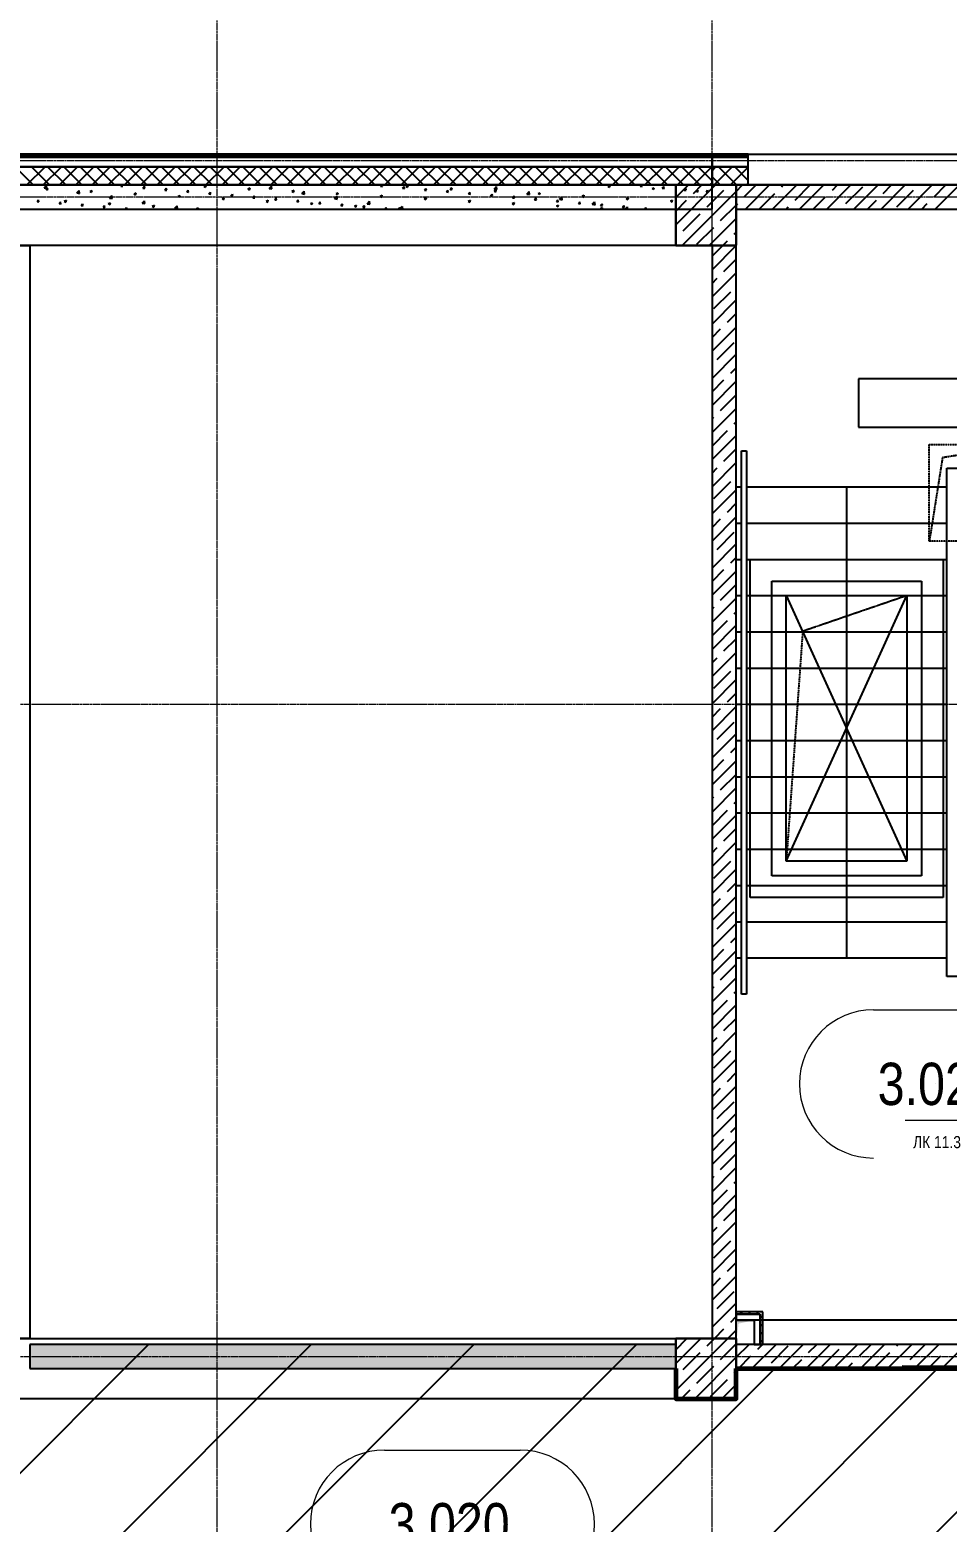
# Model space of a CAD drawing. Header units: millimetres. Extents: x 538266 to 1167394, y 114608 to 637157.
# Drawn here: x 1064984 to 1072582, y 586297 to 598654 of the extents above; entities that cross this region are included whole.
import ezdxf
from ezdxf.enums import TextEntityAlignment as Align

# ---------------------------------------------------------------- set-up
doc = ezdxf.new("R2010")
doc.units = ezdxf.units.MM
for name, pattern in [('CENTER2', [28.575, 19.05, -3.175, 3.175, -3.175]), ('DASHED', [19.05, 12.7, -6.35]), ('HIDDEN', [9.525, 6.35, -3.175]), ('HIDDEN2', [4.7625, 3.175, -1.5875])]:
    doc.linetypes.add(name, pattern=pattern)
doc.layers.get('Defpoints').update_dxf_attribs({"color": 140})
for name, color, linetype, lineweight in [('0) шт стен 3 эт', 150, 'Continuous', 60), ('A-Wall-Open', 31, 'Continuous', 5), ('АР_Area', 5, 'Continuous', 5), ('АР_Колонны', 70, 'Continuous', 30), ('АР_Стены ГКЛ', 1, 'Continuous', 15), ('АР_Стены ЖБ', 7, 'Continuous', 35), ('АР_Стены ПЕНОблок', 52, 'Continuous', 20), ('АР_Тонкая', 254, 'Continuous', 5), ('АР_Утеплитель', 31, 'Continuous', 0), ('АР_Ф_ЛК', 7, 'Continuous', 5), ('АР_Штриховка', 8, 'Continuous', 0)]:
    doc.layers.add(name, color=color, linetype=linetype, lineweight=lineweight)
doc.layers.add('АР_Делит', color=120, linetype='Continuous', lineweight=0, plot=False)
doc.layers.add('КР_Балки-0.5', color=60, linetype='Continuous', lineweight=50, plot=False)
doc.layers.add('РД_Оси_100', color=7, linetype='Continuous', lineweight=0, true_color=0x525252)
doc.layers.add('ФВ-5', color=7, linetype='Continuous')
doc.styles.add('style1', font='ARIALN.TTF')

# ---------------------------------------------------------------- blocks, each defined once
blk = doc.blocks.new('СОШ_2200_АР_ОСИ_М100_28.05.24')
at = {"layer": 'АР_Делит', "color": 251, "linetype": 'DASHED', "true_color": 0x636466}
blk.add_lwpolyline([(-355, 13145), (-355, 100855), (37145, 100855), (37145, 129155), (72745, 129155), (72745, 135155), (114955, 135155), (114955, -355)], dxfattribs=at)
at = {"layer": 'РД_Оси_100', "color": 251, "linetype": 'CENTER2', "true_color": 0x636466}
for p, q in [((20100, -6155), (20100, 139938.679)), ((24200, -6155), (24200, 139938.679)), ((-5954.958, 96300), (119910, 96300)), ((-5954.958, 90900), (119910, 90900))]:
    blk.add_line(p, q, dxfattribs=at)
for points in [[(119910, 100950), (119410, 100800), (-5454.958, 100800), (-5954.958, 100950)], [(119910, 100350), (119410, 100500), (-5454.958, 100500), (-5954.958, 100350)]]:
    blk.add_lwpolyline(points, dxfattribs=at)
blk = doc.blocks.new('MOK-МаркаПом_овал_ареал')
for p, q in [((-5.36, 6.14), (5.89, 6.14)), ((-2.75, -3), (2.75, -3))]:
    blk.add_line(p, q)
for centre, radius, start, end in [((-5.36, 0), 6.14, 90, 270), ((5.89, 0), 6.14, 270, 90), ((-7.41, 0), 7.16, 0, 0.001)]:
    blk.add_arc(centre, radius, start, end)
at = {"color": 0, "style": 'style1'}
blk.add_attdef('АР-ПОМЕЩЕНИЕ:НОМЕР', text='', height=3, dxfattribs=at).set_placement((0.26, 0), align=Align.MIDDLE)
at = {"layer": 'Defpoints', "color": 2, "style": 'style1'}
blk.add_attdef('АР-ПОМЕЩЕНИЕ:НАИМЕНОВАНИЕ', text='', height=1, dxfattribs=at).set_placement((-0.09, -4.81), align=Align.MIDDLE)
blk = doc.blocks.new('3_этаж1')
at = {"layer": 'АР_Стены ГКЛ', "linetype": 'Continuous', "lineweight": 25, "true_color": 0x000000}
h = blk.add_hatch(dxfattribs=at)
h.set_pattern_fill('ANSI31', color=18, scale=15, style=0)
h.set_pattern_definition([(45, (480135.397, 374055.493), (-33.6759605, 33.6759605), [])])
h.paths.add_polyline_path([(708784, 588039), (708784, 588019), (708984, 588019), (709004, 588039)], flags=0)
h = blk.add_hatch(dxfattribs=at)
h.set_pattern_fill('ANSI31', color=18, scale=15, angle=-360, style=0)
h.set_pattern_definition([(45, (480135.397, 374055.493), (-33.6759605, 33.6759605), [])])
h.paths.add_polyline_path([(709004, 588039), (708984, 588019), (708984, 587769), (709004, 587769)], flags=0)
at = {"layer": 'АР_Штриховка', "linetype": 'Continuous', "lineweight": 25, "true_color": 0x000000}
h = blk.add_hatch(dxfattribs=at)
h.set_pattern_fill('_U', color=18, angle=-360, style=0, pattern_type=0)
h.set_pattern_definition([(1.07e-06, (480135.3992, 374055.4906), (-1.86e-08, 1), [])])
h.paths.add_polyline_path([(708584, 597624), (708584, 597599), (708884, 597599), (708884, 597624)], flags=0)
h.paths.add_polyline_path([(712684, 597624), (712684, 597599), (712984, 597599), (712984, 597624)], flags=0)
h = blk.add_hatch(dxfattribs=at)
h.set_pattern_fill('ANSI37', color=18, scale=30, angle=-360, style=0)
h.set_pattern_definition([(45, (480135.4, 374055.49), (-67.351922, 67.35192), []), (135, (480135.4, 374055.49), (-67.35192, -67.351922), [])])
h.paths.add_polyline_path([(708584, 597519), (708584, 597369), (708884, 597369), (708884, 597519)], flags=0)
h.paths.add_polyline_path([(712684, 597519), (712684, 597369), (712984, 597369), (712984, 597519)], flags=0)
h = blk.add_hatch(dxfattribs=at)
h.set_pattern_fill('AR-CONC', color=18, angle=45, style=0)
h.set_pattern_definition([(95, (480135.4, 374055.5), (140.09465, 117.55338), [19.05, -209.55]), (40, (480135.4, 374055.5), (-160.01845, 110.17673), [15.24, -167.64058]), (145.451445, (480147.07, 374065.29), (-19.9238, 227.7301), [16.19001, -178.09024]), (91.1842, (480099.48, 374091.41), (221.41024, 161.95341), [28.575, -314.325]), (141.63556, (480117.93, 374104.9), (-7.08662, 342.82676), [24.28502, -267.1356]), (36.18415, (480099.48, 374091.4), (-7.08662, 342.82676), [22.85997, -251.45973]), (66, (480126.42, 374100.4), (179.51998, 34.89515), [19.05, -209.55]), (11, (480126.42, 374100.4), (-86.53993, 173.94119), [15.24, -167.64]), (116.451445, (480141.38, 374103.3), (92.98005, 208.83634), [16.19001, -178.08994]), (82.5, (480135.4, 374055.49), (-57.605469, 61.973414), [0, -165.608, 0, -170.18, 0, -168.275]), (52.5, (480135.4, 374055.49), (-23.589727, 118.087), [0, -97.028, 0, -161.798, 0, -64.135]), (12.5, (480095.345, 374015.44), (99.927863, 91.826196), [0, -63.5, 0, -198.12, 0, -262.89]), (2.5, (480077.38, 373997.48), (86.763904, 122.722393), [0, -82.55, 0, -131.572, 0, -186.69])])
h.paths.add_polyline_path([(708284, 587569), (708284, 587769), (702934, 587769), (702934, 587569)], flags=0)
at = {"color": 18, "lineweight": 25, "true_color": 0x000000}
for p, q in [((710797, 595763), (709797, 595763)), ((709797, 595763), (709797, 595363)), ((709797, 595363), (710797, 595363)), ((708829, 590669), (708829, 595169)), ((708829, 595169), (708869, 595169)), ((708829, 590669), (708829, 595169)), ((708829, 595169), (708869, 595169)), ((708869, 595169), (708869, 594869)), ((708869, 595169), (708869, 594869)), ((708869, 594869), (708869, 590669)), ((708869, 594869), (708869, 590669)), ((708899, 591469), (708899, 594269)), ((708899, 594269), (710499, 594269)), ((708899, 591469), (708899, 594269)), ((708899, 594269), (710499, 594269)), ((710499, 594269), (710499, 591469)), ((710499, 594269), (710499, 591469)), ((709079, 591649), (709079, 594089)), ((709079, 594089), (710319, 594089)), ((709079, 591649), (709079, 594089)), ((709079, 594089), (710319, 594089)), ((710319, 594089), (710319, 591649)), ((710319, 594089), (710319, 591649)), ((709199, 591769), (709199, 593969)), ((709199, 593969), (710199, 593969)), ((709199, 591769), (710199, 593969)), ((709199, 593969), (710199, 591769)), ((709199, 591769), (709199, 593969)), ((709199, 593969), (710199, 593969)), ((709199, 591769), (710199, 593969)), ((709199, 593969), (710199, 591769)), ((710199, 593969), (710199, 591769)), ((710199, 593969), (710199, 591769)), ((710199, 591769), (709199, 591769)), ((710199, 591769), (709199, 591769)), ((710319, 591649), (709079, 591649)), ((710319, 591649), (709079, 591649)), ((710499, 591469), (708899, 591469)), ((710499, 591469), (708899, 591469)), ((708869, 590669), (708829, 590669)), ((708869, 590669), (708829, 590669))]:
    blk.add_line(p, q, dxfattribs=at)
at = {"color": 18, "linetype": 'HIDDEN', "lineweight": 25, "ltscale": 0.07, "true_color": 0x000000}
for p, q in [((710384, 595219), (711184, 595219)), ((710384, 594419), (710384, 595219)), ((710384, 595219), (711184, 595219)), ((710384, 594419), (710384, 595219)), ((711184, 595219), (710493, 595111)), ((711184, 595219), (710493, 595111)), ((710493, 595111), (710384, 594419)), ((710493, 595111), (710384, 594419)), ((711184, 594419), (710384, 594419)), ((711184, 594419), (710384, 594419)), ((709199, 593969), (710199, 593969)), ((709199, 591769), (709199, 593969)), ((709199, 593969), (710199, 593969)), ((709199, 591769), (709199, 593969)), ((710199, 593969), (709335, 593673)), ((710199, 593969), (709335, 593673)), ((710199, 593969), (710199, 591769)), ((710199, 593969), (710199, 591769)), ((709335, 593673), (709199, 591769)), ((709335, 593673), (709199, 591769)), ((710199, 591769), (709199, 591769)), ((710199, 591769), (709199, 591769))]:
    blk.add_line(p, q, dxfattribs=at)
at = {"color": 18, "linetype": 'Continuous', "lineweight": 25, "true_color": 0x000000}
for p, q in [((708784, 587769), (708784, 587969)), ((708784, 587969), (708934, 587969)), ((708784, 587769), (708784, 587969)), ((708784, 587969), (708934, 587969)), ((708934, 587969), (708934, 587769)), ((708934, 587969), (708934, 587769)), ((708934, 587769), (708784, 587769)), ((708934, 587769), (708784, 587769))]:
    blk.add_line(p, q, dxfattribs=at)
blk.add_solid([(708784, 587769), (708784, 587969), (708804, 587941), (708934, 587969)], dxfattribs=at)
blk.add_solid([(708784, 587769), (708784, 587969), (708804, 587941), (708934, 587969)], dxfattribs=at)
at = {"layer": 'A-Wall-Open', "color": 18, "linetype": 'Continuous', "lineweight": 25, "true_color": 0x000000}
for p, q in [((708884, 597624), (712684, 597624)), ((708884, 597369), (712684, 597369))]:
    blk.add_line(p, q, dxfattribs=at)
at = {"layer": 'АР_Делит', "color": 18, "lineweight": 25, "true_color": 0x000000}
for p, q in [((708784, 587969), (708784, 597369)), ((708784, 597369), (712784, 597369)), ((708784, 587969), (708784, 597369)), ((708784, 597369), (712784, 597369)), ((712784, 587969), (708784, 587969)), ((712784, 587969), (708784, 587969))]:
    blk.add_line(p, q, dxfattribs=at)
at = {"layer": 'АР_Колонны', "color": 18, "linetype": 'HIDDEN2', "lineweight": 25, "true_color": 0x000000}
for p, q in [((708284, 597369), (708784, 597369)), ((708284, 596869), (708284, 597369)), ((708784, 597369), (708784, 596869)), ((708784, 596869), (708284, 596869)), ((708284, 587819), (708784, 587819)), ((708284, 587319), (708284, 587819)), ((708784, 587819), (708784, 587319)), ((708784, 587319), (708284, 587319))]:
    blk.add_line(p, q, dxfattribs=at)
at = {"layer": 'АР_Колонны', "color": 18, "linetype": 'Continuous', "lineweight": 25, "true_color": 0x000000}
for p, q in [((708784, 597369), (708284, 597369)), ((708284, 597369), (708284, 596869)), ((708784, 597369), (708284, 597369)), ((708284, 597369), (708284, 596869)), ((708784, 596869), (708784, 597369)), ((708784, 596869), (708784, 597369)), ((708284, 596869), (708784, 596869)), ((708284, 596869), (708784, 596869)), ((708784, 587819), (708284, 587819)), ((708284, 587819), (708284, 587319)), ((708784, 587819), (708284, 587819)), ((708284, 587819), (708284, 587319)), ((708784, 587319), (708784, 587819)), ((708784, 587319), (708784, 587819)), ((708284, 587319), (708784, 587319)), ((708284, 587319), (708784, 587319))]:
    blk.add_line(p, q, dxfattribs=at)
at = {"layer": 'АР_Стены ГКЛ', "color": 18, "linetype": 'Continuous', "lineweight": 25, "true_color": 0x000000}
for p, q in [((708784, 588039), (708784, 588019)), ((709004, 588039), (708784, 588039)), ((708784, 588019), (708784, 587969)), ((708984, 588019), (708784, 588019)), ((708784, 588019), (708984, 588019)), ((708784, 587969), (708934, 587969)), ((708934, 587969), (708934, 587769)), ((708984, 587769), (708984, 588019)), ((708984, 588019), (708984, 587769)), ((709004, 587769), (709004, 588039)), ((708934, 587769), (708984, 587769)), ((708984, 587769), (709004, 587769))]:
    blk.add_line(p, q, dxfattribs=at)
at = {"layer": 'АР_Стены ЖБ', "color": 18, "linetype": 'Continuous', "lineweight": 25, "true_color": 0x000000}
for p, q in [((708784, 597369), (708284, 597369)), ((708284, 597369), (708284, 596869)), ((708784, 597369), (708784, 597169)), ((712984, 597369), (708784, 597369)), ((708784, 596869), (708784, 597369)), ((708784, 597169), (712784, 597169)), ((708284, 596869), (708784, 596869)), ((708784, 596869), (708584, 596869)), ((708584, 596869), (708584, 587819)), ((708784, 587819), (708784, 596869)), ((708784, 587819), (708284, 587819)), ((708284, 587819), (708284, 587319)), ((708584, 587819), (708784, 587819)), ((708784, 587319), (708784, 587819)), ((712784, 587769), (708784, 587769)), ((708784, 587769), (708784, 587569)), ((708784, 587569), (712784, 587569)), ((708284, 587319), (708784, 587319))]:
    blk.add_line(p, q, dxfattribs=at)
at = {"layer": 'АР_Стены ПЕНОблок', "color": 18, "linetype": 'Continuous', "lineweight": 25, "true_color": 0x000000}
for p, q in [((708584, 597369), (688684, 597369)), ((708584, 597169), (708584, 597369)), ((688684, 597169), (708584, 597169)), ((708284, 587769), (702934, 587769)), ((702934, 587769), (702934, 587569)), ((708284, 587569), (708284, 587769)), ((702934, 587569), (708284, 587569))]:
    blk.add_line(p, q, dxfattribs=at)
at = {"layer": 'АР_Тонкая', "color": 18, "linetype": 'Continuous', "lineweight": 25, "true_color": 0x000000}
for p, q in [((708584, 597624), (688684, 597624)), ((708584, 597599), (688684, 597599)), ((688684, 597599), (708584, 597599)), ((708584, 597599), (708584, 597624)), ((708584, 597624), (708584, 597599)), ((708884, 597624), (708584, 597624)), ((708584, 597519), (708584, 597599)), ((708584, 597599), (708584, 597519)), ((708884, 597599), (708584, 597599)), ((708584, 597599), (708884, 597599)), ((708884, 597599), (708884, 597624)), ((708884, 597519), (708884, 597599)), ((688684, 597519), (708584, 597519)), ((708584, 597519), (708884, 597519))]:
    blk.add_line(p, q, dxfattribs=at)
at = {"layer": 'АР_Утеплитель', "color": 18, "linetype": 'Continuous', "lineweight": 25, "true_color": 0x000000}
for p, q in [((708584, 597519), (688684, 597519)), ((708584, 597369), (708584, 597519)), ((708584, 597519), (708584, 597369)), ((708884, 597519), (708584, 597519)), ((708884, 597369), (708884, 597519)), ((688684, 597369), (708584, 597369)), ((708584, 597369), (708884, 597369))]:
    blk.add_line(p, q, dxfattribs=at)
at = {"layer": 'АР_Ф_ЛК', "color": 18, "lineweight": 25, "true_color": 0x000000}
for p, q in [((710529, 590814), (710529, 595024)), ((710529, 595024), (711039, 595024)), ((708784, 594869), (708829, 594869)), ((708869, 594869), (710529, 594869)), ((709699, 594869), (709699, 594402)), ((708784, 594569), (708829, 594569)), ((708869, 594569), (710529, 594569)), ((709699, 594402), (709699, 590969)), ((708784, 594269), (708829, 594269)), ((708869, 594269), (710529, 594269)), ((708784, 593969), (708829, 593969)), ((708869, 593969), (710529, 593969)), ((708784, 593669), (708829, 593669)), ((708869, 593669), (710529, 593669)), ((708784, 593369), (708829, 593369)), ((708869, 593369), (710529, 593369)), ((708784, 593069), (708829, 593069)), ((708869, 593069), (710529, 593069)), ((708784, 592769), (708829, 592769)), ((708869, 592769), (710529, 592769)), ((708784, 592469), (708829, 592469)), ((708869, 592469), (710529, 592469)), ((708784, 592169), (708829, 592169)), ((708869, 592169), (710529, 592169)), ((708784, 591869), (708829, 591869)), ((708869, 591869), (710529, 591869)), ((708784, 591569), (708829, 591569)), ((708869, 591569), (710529, 591569)), ((708784, 591269), (708829, 591269)), ((708869, 591269), (710529, 591269)), ((708784, 590969), (708829, 590969)), ((708869, 590969), (710529, 590969)), ((711039, 590814), (710529, 590814))]:
    blk.add_line(p, q, dxfattribs=at)
at = {"layer": 'АР_Штриховка', "color": 18, "linetype": 'Continuous', "lineweight": 25, "true_color": 0x000000}
for p, q in [((688684, 597623), (708584, 597623)), ((688684, 597622), (708584, 597622)), ((688684, 597621), (708584, 597621)), ((688684, 597620), (708584, 597620)), ((688684, 597619), (708584, 597619)), ((688684, 597618), (708584, 597618)), ((688684, 597617), (708584, 597617)), ((688684, 597616), (708584, 597616)), ((688684, 597615), (708584, 597615)), ((688684, 597614), (708584, 597614)), ((688684, 597613), (708584, 597613)), ((688684, 597612), (708584, 597612)), ((688684, 597611), (708584, 597611)), ((688684, 597610), (708584, 597610)), ((688684, 597609), (708584, 597609)), ((688684, 597608), (708584, 597608)), ((688684, 597607), (708584, 597607)), ((688684, 597606), (708584, 597606)), ((688684, 597605), (708584, 597605)), ((688684, 597604), (708584, 597604)), ((688684, 597603), (708584, 597603)), ((688684, 597602), (708584, 597602)), ((688684, 597601), (708584, 597601)), ((688684, 597600), (708584, 597600)), ((688684, 597599), (708584, 597599)), ((702961, 597369), (702811, 597519)), ((702910, 597369), (703060, 597519)), ((703096, 597369), (702946, 597519)), ((703045, 597369), (703195, 597519)), ((703231, 597369), (703081, 597519)), ((703179, 597369), (703329, 597519)), ((703365, 597369), (703215, 597519)), ((703314, 597369), (703464, 597519)), ((703500, 597369), (703350, 597519)), ((703449, 597369), (703599, 597519)), ((703635, 597369), (703485, 597519)), ((703583, 597369), (703733, 597519)), ((703769, 597369), (703619, 597519)), ((703718, 597369), (703868, 597519)), ((703904, 597369), (703754, 597519)), ((703853, 597369), (704003, 597519)), ((704039, 597369), (703889, 597519)), ((703987, 597369), (704137, 597519)), ((704174, 597369), (704024, 597519)), ((704122, 597369), (704272, 597519)), ((704308, 597369), (704158, 597519)), ((704257, 597369), (704407, 597519)), ((704443, 597369), (704293, 597519)), ((704392, 597369), (704542, 597519)), ((704578, 597369), (704428, 597519)), ((704526, 597369), (704676, 597519)), ((704712, 597369), (704562, 597519)), ((704661, 597369), (704811, 597519)), ((704847, 597369), (704697, 597519)), ((704796, 597369), (704946, 597519)), ((704982, 597369), (704832, 597519)), ((704930, 597369), (705080, 597519)), ((705117, 597369), (704967, 597519)), ((705065, 597369), (705215, 597519)), ((705251, 597369), (705101, 597519)), ((705200, 597369), (705350, 597519)), ((705386, 597369), (705236, 597519)), ((705335, 597369), (705485, 597519)), ((705521, 597369), (705371, 597519)), ((705469, 597369), (705619, 597519)), ((705655, 597369), (705505, 597519)), ((705604, 597369), (705754, 597519)), ((705790, 597369), (705640, 597519)), ((705739, 597369), (705889, 597519)), ((705925, 597369), (705775, 597519)), ((705873, 597369), (706023, 597519)), ((706059, 597369), (705909, 597519)), ((706008, 597369), (706158, 597519)), ((706194, 597369), (706044, 597519)), ((706143, 597369), (706293, 597519)), ((706329, 597369), (706179, 597519)), ((706277, 597369), (706427, 597519)), ((706464, 597369), (706314, 597519)), ((706412, 597369), (706562, 597519)), ((706598, 597369), (706448, 597519)), ((706547, 597369), (706697, 597519)), ((706733, 597369), (706583, 597519)), ((706682, 597369), (706832, 597519)), ((706868, 597369), (706718, 597519)), ((706816, 597369), (706966, 597519)), ((707002, 597369), (706852, 597519)), ((706951, 597369), (707101, 597519)), ((707137, 597369), (706987, 597519)), ((707086, 597369), (707236, 597519)), ((707272, 597369), (707122, 597519)), ((707220, 597369), (707370, 597519)), ((707406, 597369), (707256, 597519)), ((707355, 597369), (707505, 597519)), ((707541, 597369), (707391, 597519)), ((707490, 597369), (707640, 597519)), ((707676, 597369), (707526, 597519)), ((707624, 597369), (707774, 597519)), ((707811, 597369), (707661, 597519)), ((707759, 597369), (707909, 597519)), ((707945, 597369), (707795, 597519)), ((707894, 597369), (708044, 597519)), ((708080, 597369), (707930, 597519)), ((708029, 597369), (708179, 597519)), ((708215, 597369), (708065, 597519)), ((708163, 597369), (708313, 597519)), ((708349, 597369), (708199, 597519)), ((708298, 597369), (708448, 597519)), ((708484, 597369), (708334, 597519)), ((708433, 597369), (708583, 597519)), ((708584, 597404), (708469, 597519)), ((703051, 597345), (703071, 597365)), ((703051, 597345), (703074, 597341)), ((703066, 597337), (703079, 597329)), ((703067, 597338), (703084, 597344)), ((703074, 597341), (703071, 597365)), ((703079, 597329), (703084, 597344)), ((703322, 597303), (703342, 597323)), ((703345, 597299), (703342, 597323)), ((703431, 597317), (703444, 597309)), ((703432, 597317), (703449, 597324)), ((703444, 597309), (703449, 597324)), ((703688, 597359), (703696, 597369)), ((703688, 597359), (703703, 597358)), ((703703, 597358), (703701, 597369)), ((703870, 597343), (703882, 597358)), ((703870, 597343), (703885, 597342)), ((703885, 597342), (703882, 597358)), ((704052, 597327), (704064, 597342)), ((704052, 597327), (704067, 597326)), ((704067, 597326), (704064, 597342)), ((704234, 597311), (704246, 597326)), ((704249, 597310), (704246, 597326)), ((704375, 597359), (704393, 597365)), ((704375, 597358), (704388, 597350)), ((704388, 597350), (704393, 597365)), ((704740, 597338), (704758, 597345)), ((704740, 597338), (704753, 597329)), ((704753, 597329), (704758, 597345)), ((704915, 597340), (704935, 597360)), ((704915, 597340), (704938, 597336)), ((704938, 597336), (704935, 597360)), ((705105, 597318), (705123, 597325)), ((705105, 597318), (705118, 597309)), ((705118, 597309), (705123, 597324)), ((705186, 597298), (705206, 597318)), ((705209, 597294), (705206, 597318)), ((705839, 597359), (705847, 597369)), ((705839, 597359), (705854, 597357)), ((705854, 597357), (705852, 597369)), ((706021, 597343), (706033, 597357)), ((706021, 597343), (706036, 597341)), ((706036, 597341), (706033, 597357)), ((706048, 597359), (706061, 597350)), ((706049, 597359), (706066, 597366)), ((706061, 597350), (706066, 597366)), ((706203, 597327), (706215, 597341)), ((706203, 597327), (706218, 597325)), ((706218, 597325), (706215, 597341)), ((706385, 597311), (706397, 597325)), ((706400, 597310), (706397, 597325)), ((706413, 597338), (706426, 597330)), ((706414, 597339), (706431, 597346)), ((706426, 597330), (706431, 597345)), ((706779, 597335), (706799, 597356)), ((706779, 597335), (706801, 597331)), ((706779, 597318), (706796, 597325)), ((706779, 597318), (706791, 597310)), ((706791, 597310), (706796, 597325)), ((706801, 597331), (706799, 597356)), ((707722, 597360), (707740, 597366)), ((707722, 597359), (707735, 597351)), ((707735, 597351), (707740, 597366)), ((707990, 597358), (707998, 597369)), ((707990, 597358), (708005, 597357)), ((708005, 597357), (708003, 597369)), ((708087, 597339), (708105, 597346)), ((708087, 597339), (708100, 597331)), ((708100, 597331), (708105, 597346)), ((708172, 597343), (708184, 597357)), ((708172, 597343), (708187, 597341)), ((708187, 597341), (708184, 597357)), ((708284, 597265), (708388, 597369)), ((708284, 597040), (708612, 597369)), ((708354, 597327), (708366, 597341)), ((708354, 597327), (708369, 597325)), ((708369, 597325), (708366, 597341)), ((708394, 597369), (708394, 597369)), ((708394, 597369), (708394, 597369)), ((708430, 597299), (708500, 597369)), ((708452, 597319), (708470, 597326)), ((708452, 597319), (708465, 597310)), ((708465, 597310), (708470, 597326)), ((708536, 597311), (708548, 597325)), ((708543, 597187), (708683, 597327)), ((708551, 597309), (708548, 597325)), ((708567, 597369), (708584, 597385)), ((708784, 597316), (708837, 597369)), ((708851, 597271), (708949, 597369)), ((708861, 597169), (709061, 597369)), ((709086, 597169), (709286, 597369)), ((709160, 597355), (709174, 597369)), ((709272, 597243), (709398, 597369)), ((709310, 597169), (709510, 597369)), ((709535, 597169), (709735, 597369)), ((709581, 597327), (709623, 597369)), ((709693, 597215), (709834, 597355)), ((709759, 597169), (709959, 597369)), ((709984, 597169), (710184, 597369)), ((710002, 597299), (710072, 597369)), ((710114, 597187), (710254, 597327)), ((710208, 597169), (710408, 597369)), ((710423, 597271), (710521, 597369)), ((710433, 597169), (710633, 597369)), ((702994, 597232), (703006, 597246)), ((702994, 597232), (703009, 597230)), ((703009, 597230), (703006, 597246)), ((703176, 597216), (703189, 597230)), ((703176, 597216), (703192, 597214)), ((703191, 597214), (703188, 597230)), ((703218, 597235), (703236, 597242)), ((703218, 597235), (703231, 597227)), ((703231, 597227), (703236, 597242)), ((703322, 597303), (703345, 597299)), ((703359, 597200), (703371, 597214)), ((703359, 597200), (703374, 597198)), ((703374, 597198), (703371, 597214)), ((703541, 597184), (703553, 597198)), ((703556, 597182), (703553, 597198)), ((703583, 597215), (703601, 597222)), ((703583, 597215), (703596, 597206)), ((703593, 597261), (703613, 597281)), ((703593, 597261), (703616, 597257)), ((703596, 597206), (703601, 597222)), ((703616, 597257), (703613, 597281)), ((703796, 597297), (703809, 597288)), ((703797, 597297), (703814, 597304)), ((703809, 597288), (703814, 597304)), ((703864, 597218), (703884, 597239)), ((703864, 597218), (703887, 597215)), ((703887, 597215), (703884, 597239)), ((703948, 597195), (703966, 597202)), ((703948, 597194), (703961, 597186)), ((703961, 597186), (703966, 597201)), ((704135, 597176), (704155, 597197)), ((704158, 597173), (704155, 597197)), ((704161, 597276), (704174, 597268)), ((704162, 597277), (704179, 597283)), ((704174, 597268), (704179, 597283)), ((704234, 597311), (704249, 597310)), ((704416, 597295), (704429, 597310)), ((704416, 597295), (704432, 597294)), ((704431, 597294), (704429, 597310)), ((704527, 597256), (704544, 597263)), ((704527, 597256), (704539, 597247)), ((704539, 597247), (704544, 597263)), ((704599, 597279), (704611, 597294)), ((704599, 597279), (704614, 597278)), ((704614, 597278), (704611, 597294)), ((704781, 597263), (704793, 597278)), ((704781, 597263), (704796, 597262)), ((704796, 597262), (704793, 597278)), ((704892, 597236), (704909, 597243)), ((704892, 597236), (704904, 597227)), ((704904, 597227), (704909, 597243)), ((704963, 597247), (704975, 597262)), ((704963, 597247), (704978, 597246)), ((704978, 597246), (704975, 597262)), ((705145, 597231), (705157, 597246)), ((705145, 597231), (705160, 597230)), ((705160, 597230), (705157, 597246)), ((705186, 597298), (705209, 597294)), ((705257, 597216), (705274, 597222)), ((705257, 597215), (705269, 597207)), ((705269, 597207), (705274, 597222)), ((705327, 597215), (705340, 597230)), ((705327, 597215), (705342, 597214)), ((705342, 597214), (705339, 597230)), ((705457, 597256), (705477, 597276)), ((705457, 597256), (705480, 597252)), ((705470, 597298), (705488, 597304)), ((705470, 597297), (705483, 597289)), ((705480, 597252), (705477, 597276)), ((705483, 597289), (705488, 597304)), ((705509, 597200), (705522, 597214)), ((705509, 597200), (705525, 597198)), ((705525, 597198), (705522, 597214)), ((705622, 597195), (705640, 597202)), ((705622, 597195), (705634, 597186)), ((705634, 597186), (705639, 597202)), ((705692, 597184), (705704, 597198)), ((705707, 597182), (705704, 597198)), ((705728, 597214), (705748, 597234)), ((705728, 597214), (705751, 597210)), ((705751, 597210), (705748, 597234)), ((705835, 597277), (705853, 597284)), ((705835, 597277), (705848, 597268)), ((705848, 597268), (705853, 597284)), ((705999, 597172), (706019, 597192)), ((706022, 597169), (706019, 597192)), ((706200, 597257), (706218, 597264)), ((706200, 597257), (706213, 597248)), ((706213, 597248), (706218, 597263)), ((706385, 597311), (706400, 597310)), ((706565, 597236), (706583, 597243)), ((706565, 597236), (706578, 597228)), ((706567, 597295), (706580, 597310)), ((706567, 597295), (706583, 597294)), ((706578, 597228), (706583, 597243)), ((706582, 597294), (706579, 597309)), ((706750, 597279), (706762, 597294)), ((706750, 597279), (706765, 597278)), ((706765, 597278), (706762, 597294)), ((706930, 597216), (706948, 597223)), ((706930, 597216), (706943, 597207)), ((706932, 597263), (706944, 597278)), ((706932, 597263), (706947, 597262)), ((706943, 597207), (706948, 597223)), ((706947, 597262), (706944, 597278)), ((707050, 597293), (707070, 597314)), ((707050, 597293), (707073, 597289)), ((707073, 597289), (707070, 597314)), ((707114, 597247), (707126, 597262)), ((707114, 597247), (707129, 597246)), ((707129, 597246), (707126, 597262)), ((707144, 597298), (707161, 597305)), ((707144, 597298), (707156, 597289)), ((707156, 597289), (707161, 597305)), ((707295, 597196), (707313, 597203)), ((707295, 597196), (707308, 597187)), ((707296, 597231), (707308, 597246)), ((707296, 597231), (707311, 597230)), ((707311, 597230), (707308, 597246)), ((707308, 597187), (707313, 597202)), ((707321, 597251), (707341, 597271)), ((707321, 597251), (707344, 597247)), ((707344, 597247), (707341, 597271)), ((707478, 597215), (707491, 597230)), ((707478, 597215), (707493, 597214)), ((707493, 597214), (707490, 597230)), ((707509, 597278), (707526, 597285)), ((707509, 597277), (707521, 597269)), ((707521, 597269), (707526, 597284)), ((707592, 597209), (707612, 597229)), ((707592, 597209), (707615, 597205)), ((707615, 597205), (707612, 597229)), ((707660, 597199), (707673, 597214)), ((707660, 597199), (707676, 597198)), ((707676, 597198), (707673, 597214)), ((707843, 597183), (707855, 597198)), ((707858, 597182), (707855, 597198)), ((707874, 597257), (707892, 597264)), ((707874, 597257), (707886, 597249)), ((707886, 597249), (707891, 597264)), ((708239, 597237), (708257, 597244)), ((708239, 597237), (708251, 597228)), ((708251, 597228), (708256, 597244)), ((708284, 597152), (708374, 597243)), ((708337, 596869), (708784, 597316)), ((708536, 597311), (708551, 597309)), ((708655, 597075), (708784, 597203)), ((708784, 597203), (708795, 597215)), ((708974, 597169), (709104, 597299)), ((709423, 597169), (709525, 597271)), ((709872, 597169), (709946, 597243)), ((710321, 597169), (710367, 597215)), ((703541, 597184), (703556, 597182)), ((703724, 597169), (703735, 597182)), ((703738, 597169), (703735, 597182)), ((704135, 597176), (704158, 597173)), ((704313, 597174), (704331, 597181)), ((704313, 597174), (704321, 597169)), ((704327, 597169), (704331, 597181)), ((705692, 597184), (705707, 597182)), ((705875, 597169), (705886, 597182)), ((705888, 597169), (705886, 597182)), ((705987, 597175), (706005, 597182)), ((705987, 597175), (705995, 597169)), ((705999, 597172), (706018, 597169)), ((706000, 597169), (706004, 597181)), ((707660, 597175), (707678, 597182)), ((707660, 597175), (707670, 597169)), ((707674, 597169), (707678, 597182)), ((707843, 597183), (707858, 597182)), ((707865, 597169), (707883, 597187)), ((707885, 597169), (707883, 597187)), ((708026, 597169), (708037, 597182)), ((708039, 597169), (708037, 597182)), ((708346, 596990), (708486, 597131)), ((708561, 596869), (708784, 597091)), ((709198, 597169), (709216, 597187)), ((708458, 596878), (708599, 597018)), ((708767, 596962), (708784, 596979)), ((708284, 596928), (708290, 596934)), ((708584, 596779), (708674, 596869)), ((708584, 596667), (708784, 596867)), ((708674, 596869), (708711, 596906)), ((708683, 596654), (708784, 596754)), ((708584, 596442), (708784, 596642)), ((708584, 596554), (708627, 596597)), ((708599, 596345), (708739, 596485)), ((708584, 596217), (708784, 596417)), ((708711, 596233), (708784, 596305)), ((708584, 595993), (708784, 596193)), ((708584, 596105), (708655, 596177)), ((708584, 595768), (708784, 595968)), ((708627, 595924), (708767, 596064)), ((708739, 595812), (708784, 595856)), ((708584, 595656), (708683, 595756)), ((708584, 595544), (708784, 595744)), ((708655, 595503), (708784, 595632)), ((708584, 595319), (708784, 595519)), ((708584, 595432), (708599, 595447)), ((708767, 595391), (708784, 595407)), ((708584, 595207), (708711, 595335)), ((708584, 595095), (708784, 595295)), ((708683, 595082), (708784, 595183)), ((708584, 594870), (708784, 595070)), ((708584, 594983), (708627, 595026)), ((708584, 594646), (708784, 594846)), ((708599, 594773), (708739, 594914)), ((708711, 594661), (708784, 594734)), ((708584, 594421), (708784, 594621)), ((708584, 594534), (708655, 594605)), ((708627, 594352), (708767, 594493)), ((708584, 594197), (708784, 594397)), ((708739, 594240), (708784, 594285)), ((708584, 594085), (708683, 594184)), ((708584, 593972), (708784, 594172)), ((708655, 593931), (708784, 594060)), ((708584, 593748), (708784, 593948)), ((708584, 593860), (708599, 593875)), ((708584, 593636), (708711, 593763)), ((708767, 593819), (708784, 593836)), ((708584, 593523), (708784, 593723)), ((708683, 593511), (708784, 593611)), ((708584, 593299), (708784, 593499)), ((708584, 593411), (708627, 593454)), ((708584, 593074), (708784, 593274)), ((708599, 593202), (708739, 593342)), ((708711, 593090), (708784, 593162)), ((708584, 592850), (708784, 593050)), ((708584, 592962), (708655, 593033)), ((708627, 592781), (708767, 592921)), ((708584, 592625), (708784, 592825)), ((708739, 592669), (708784, 592713)), ((708584, 592513), (708683, 592612)), ((708584, 592401), (708784, 592601)), ((708584, 592176), (708784, 592376)), ((708655, 592360), (708784, 592489)), ((708584, 592289), (708599, 592304)), ((708767, 592248), (708784, 592264)), ((708584, 592064), (708711, 592192)), ((708584, 591952), (708784, 592152)), ((708683, 591939), (708784, 592040)), ((708584, 591727), (708784, 591927)), ((708584, 591840), (708627, 591883)), ((708599, 591630), (708739, 591771)), ((708584, 591503), (708784, 591703)), ((708711, 591518), (708784, 591591)), ((708584, 591278), (708784, 591478)), ((708584, 591391), (708655, 591462)), ((708627, 591209), (708767, 591350)), ((708584, 591054), (708784, 591254)), ((708739, 591097), (708784, 591142)), ((708584, 590942), (708683, 591041)), ((708584, 590829), (708784, 591029)), ((708655, 590788), (708784, 590917)), ((708584, 590605), (708784, 590805)), ((708584, 590717), (708599, 590732)), ((708767, 590676), (708784, 590693)), ((708584, 590493), (708711, 590620)), ((708584, 590380), (708784, 590580)), ((708683, 590367), (708784, 590468)), ((708584, 590156), (708784, 590356)), ((708584, 590268), (708627, 590311)), ((708599, 590059), (708739, 590199)), ((708584, 589931), (708784, 590131)), ((708584, 589707), (708784, 589907)), ((708711, 589946), (708784, 590019)), ((708584, 589819), (708655, 589890)), ((708627, 589638), (708767, 589778)), ((708584, 589482), (708784, 589682)), ((708739, 589526), (708784, 589570)), ((708584, 589370), (708683, 589469)), ((708584, 589258), (708784, 589458)), ((708655, 589217), (708784, 589346)), ((708584, 589033), (708784, 589233)), ((708584, 589146), (708599, 589161)), ((708584, 588921), (708711, 589048)), ((708767, 589105), (708784, 589121)), ((708584, 588809), (708784, 589009)), ((708683, 588796), (708784, 588897)), ((708584, 588584), (708784, 588784)), ((708584, 588697), (708627, 588740)), ((708584, 588360), (708784, 588560)), ((708599, 588487), (708739, 588627)), ((708711, 588375), (708784, 588448)), ((708584, 588135), (708784, 588335)), ((708584, 588248), (708655, 588319)), ((708627, 588066), (708767, 588207)), ((708584, 587911), (708784, 588111)), ((708739, 587954), (708784, 587999)), ((708284, 587611), (708492, 587819)), ((708284, 587386), (708716, 587819)), ((708284, 587723), (708374, 587814)), ((708543, 587758), (708604, 587819)), ((708604, 587819), (708683, 587898)), ((708716, 587819), (708784, 587886)), ((708346, 587561), (708486, 587701)), ((708655, 587645), (708784, 587774)), ((708784, 587662), (708891, 587769)), ((708915, 587569), (709115, 587769)), ((708964, 587729), (709003, 587769)), ((709076, 587617), (709216, 587758)), ((709140, 587569), (709340, 587769)), ((709364, 587569), (709564, 587769)), ((709384, 587701), (709452, 587769)), ((709497, 587589), (709637, 587729)), ((709589, 587569), (709789, 587769)), ((709805, 587673), (709901, 587769)), ((709813, 587569), (710013, 587769)), ((709925, 587569), (710058, 587701)), ((710038, 587569), (710238, 587769)), ((710114, 587758), (710125, 587769)), ((710226, 587645), (710350, 587769)), ((710262, 587569), (710462, 587769)), ((710487, 587569), (710687, 587769)), ((708441, 587319), (708784, 587662)), ((708458, 587449), (708599, 587589)), ((708803, 587569), (708907, 587673)), ((709252, 587569), (709328, 587645)), ((709701, 587569), (709749, 587617)), ((710150, 587569), (710170, 587589)), ((710374, 587569), (710479, 587673)), ((708284, 587499), (708290, 587505)), ((708571, 587337), (708711, 587477)), ((708665, 587319), (708784, 587437)), ((708767, 587533), (708784, 587549)), ((708328, 587319), (708402, 587393)), ((708777, 587319), (708784, 587325))]:
    blk.add_line(p, q, dxfattribs=at)
at = {"layer": 'КР_Балки-0.5', "color": 18, "lineweight": 25, "ltscale": 200, "true_color": 0x000000}
for p, q in [((688684, 597369), (708284, 597369)), ((708284, 597369), (708284, 596869)), ((708284, 596869), (688684, 596869)), ((702434, 596869), (702934, 596869)), ((702934, 596869), (702934, 587819)), ((690934, 587819), (708284, 587819)), ((702934, 587819), (702434, 587819)), ((708284, 587819), (708284, 587319)), ((708284, 587319), (690934, 587319))]:
    blk.add_line(p, q, dxfattribs=at)

msp = doc.modelspace()

# ---------------------------------------------------------------- hatches: boundary and pattern name
at = {"layer": 'ФВ-5'}
h = msp.add_hatch(dxfattribs=at)
h.set_pattern_fill('ANSI31', color=3, scale=300)
h.paths.add_polyline_path([(1091869, 587369), (1091834, 587369), (1091834, 587419), (1090314, 587419), (1090314, 587419), (1090314, 587419), (1086284, 587419), (1085784, 587419), (1085504, 587419), (1081754, 587418), (1081751, 587418), (1080284, 587419), (1079784, 587419), (1079784, 587569), (1075034, 587569), (1075034, 587569), (1074834, 587569), (1070834, 587569), (1070834, 587319), (1070334, 587319), (1070334, 587319), (1070491, 587319), (1070834, 587662), (1070834, 587769), (1070828, 587769), (1070834, 587774), (1070834, 587819), (1070766, 587819), (1070334, 587386), (1070334, 587319), (1070378, 587319), (1070378, 587319), (1070334, 587319), (1070334, 587769), (1064991, 587769), (1064984, 587761), (1064984, 587537), (1064984, 587537), (1064984, 587319), (1064484, 587319), (1064484, 587569), (1059291, 587569), (1059284, 587562), (1059284, 587319), (1058784, 587319), (1058784, 587569), (1052984, 587569), (1052984, 587319), (1052984, 587319), (1052484, 587319), (1052484, 587569), (1052284, 587569), (1052284, 587569), (1051180, 587569), (1050734, 587569), (1048404, 587569), (1048404, 587249), (1046834, 587249), (1046834, 585469), (1052534, 585469), (1052534, 585469), (1052934, 585469), (1058834, 585469), (1058834, 585469), (1059234, 585469), (1059234, 585069), (1059134, 585069), (1059134, 583829), (1059134, 579349), (1059134, 579169), (1059234, 579169), (1059234, 578769), (1058934, 578769), (1058934, 573169), (1059134, 573169), (1059234, 573169), (1059234, 572769), (1059134, 572769), (1059134, 567514), (1060054, 567514), (1060054, 567394), (1060054, 567049), (1060054, 565744), (1060545, 565744), (1060545, 565760), (1060964, 565760), (1063219, 565757), (1063219, 565786), (1063638, 565786), (1063638, 565744), (1064534, 565744), (1064534, 565744), (1064934, 565744), (1064934, 565744), (1070434, 565744), (1070434, 565744), (1070834, 565744), (1073834, 565744), (1073834, 565844), (1073934, 565844), (1073934, 568249), (1071614, 568249), (1071614, 570169), (1071614, 573589), (1073214, 573589), (1073214, 575469), (1073214, 577189), (1073934, 577189), (1073934, 579719), (1073834, 579719), (1073834, 580219), (1073934, 580219), (1073934, 581664), (1074134, 581664), (1074134, 580219), (1074234, 580219), (1074234, 580969), (1075894, 580969), (1075894, 580369), (1090174, 580369), (1090174, 580969), (1091834, 580969), (1091834, 580219), (1091924, 580219), (1091924, 583769), (1091834, 583769), (1091834, 583969), (1088484, 583969), (1087785, 583969, -0.384338), (1088054, 583670, -1), (1087454, 583670, -0.384338), (1087724, 583969), (1086884, 583969), (1086284, 583969), (1086284, 583719), (1085954, 583719), (1085954, 581499), (1085034, 581499), (1082160, 581484, -0.414214), (1082460, 581184, -1), (1081860, 581184, -0.414214), (1082160, 581484), (1081034, 581499), (1080114, 581499), (1080114, 582419), (1080114, 583519), (1080114, 583719), (1079784, 583719), (1079784, 583969), (1076654, 583969), (1076654, 583249), (1074134, 583249), (1074134, 583194), (1073934, 583194), (1073934, 583769), (1073834, 583769), (1070834, 583769), (1070434, 583769), (1070434, 583889), (1069154, 583889), (1066945, 583889), (1064934, 583889), (1064934, 583769), (1064534, 583769), (1064534, 580169), (1064934, 580169), (1064934, 579769), (1064534, 579769), (1064534, 580169), (1064534, 583769), (1064534, 583769), (1060605, 583769), (1060605, 583919), (1064534, 583919), (1064534, 584169), (1064934, 584169), (1070434, 584169), (1070434, 584169), (1070834, 584169), (1070834, 583919), (1073706, 583919), (1073826, 583919), (1073831, 583924), (1073834, 584169), (1074234, 584169), (1076534, 584169), (1079784, 584169), (1079784, 584219), (1080284, 584219), (1080284, 584169), (1085784, 584169), (1085784, 584219), (1086284, 584219), (1086284, 584169), (1086884, 584169), (1088484, 584169), (1091834, 584169), (1091924, 584169)])
h.paths.add_polyline_path([(1060054, 582649), (1059059, 582649), (1059059, 585428), (1060054, 585428)], flags=16)
h.paths.add_polyline_path([(1060054, 573909), (1059134, 573909), (1059134, 575049), (1060054, 575049)], flags=16)
h.paths.add_polyline_path([(1066054, 582749), (1070834, 582749), (1070834, 583889), (1066054, 583889)], flags=16)
h.paths.add_polyline_path([(1064534, 583769), (1066054, 583769), (1066054, 581649), (1064534, 581649)], flags=17)

# ---------------------------------------------------------------- linework, layer by layer
at = {"layer": '0) шт стен 3 эт', "color": 2}
for points in [[(1070334, 587569), (1070334, 587319), (1070834, 587319), (1070834, 587569)], [(1070834, 587569), (1075034, 587569)], [(1072210, 587579), (1074101, 587569)]]:
    msp.add_lwpolyline(points, dxfattribs=at)

# ---------------------------------------------------------------- block references
at = {"layer": '0) шт стен 3 эт', "color": 5, "lineweight": 25}
msp.add_blockref('3_этаж1', (362050, 0), dxfattribs=at)
at = {"layer": 'АР_Area', "color": 18, "linetype": 'Continuous', "lineweight": 15, "true_color": 0x000000}
ref = msp.add_blockref('MOK-МаркаПом_овал_ареал', (1072508, 589926), dxfattribs=dict(at, xscale=100, yscale=100, zscale=100))
ref.add_attrib('АР-ПОМЕЩЕНИЕ:НОМЕР', '3.023', dxfattribs={"layer": '0', "color": 0, "height": 350, "style": 'style1'}).set_placement((1072508, 589926), align=Align.MIDDLE)
ref.add_attrib('АР-ПОМЕЩЕНИЕ:НАИМЕНОВАНИЕ', 'ЛК 11.3', dxfattribs={"layer": 'Defpoints', "color": 2, "height": 100, "style": 'style1'}).set_placement((1072498, 589444), align=Align.MIDDLE)
ref = msp.add_blockref('MOK-МаркаПом_овал_ареал', (1068457, 586280), dxfattribs=dict(at, xscale=100, yscale=100, zscale=100))
ref.add_attrib('АР-ПОМЕЩЕНИЕ:НОМЕР', '3.020', dxfattribs={"layer": '0', "color": 0, "height": 350, "style": 'style1'}).set_placement((1068457, 586280), align=Align.MIDDLE)
ref.add_attrib('АР-ПОМЕЩЕНИЕ:НАИМЕНОВАНИЕ', 'Коридор', dxfattribs={"layer": 'Defpoints', "color": 2, "height": 100, "style": 'style1'}).set_placement((1068448, 585799), align=Align.MIDDLE)
at = {"layer": 'РД_Оси_100', "lineweight": 25}
msp.add_blockref('СОШ_2200_АР_ОСИ_М100_28.05.24', (1046434, 496769), dxfattribs=at)

doc.saveas('drawing.dxf')
